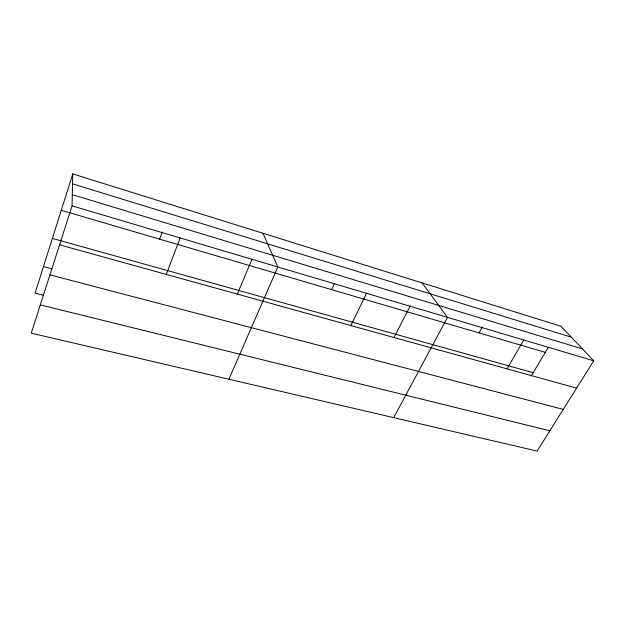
<?xml version="1.0" encoding="UTF-8"?>
<svg xmlns="http://www.w3.org/2000/svg" width="625" height="625" viewBox="0 0 625 625"><rect width="100%" height="100%" fill="white"/><g stroke="black" fill="none" stroke-linecap="round" stroke-linejoin="round"><path stroke-width="0.94" d="M72.07 205.844L72.758 173.914L560.953 326.258L593.75 360.797L537.125 451.086L31.25 333.172L72.07 205.844L593.75 360.797M72.758 173.914L35.078 293.172L43.602 295.32M159.617 239.156L162.281 231.961M166.281 274.406L180.141 237.945M237.344 294.07L252.008 259.227M228.906 379.242L277.828 266.961L262.938 233.258M331.602 289.625L334.461 283.531M350.828 325.562L366.555 293.312M393.969 337.633L410.273 305.867M393.711 417.656L447.492 317.359L422.062 282.914M479.023 332.891L482.266 327.07M506.977 368.844L523.781 340.016M531.211 375.953L548.258 347.461M40.312 304.898L549.852 430.797M49.938 274.875L563.266 409.398M43.477 266.586L51.914 268.82M59.57 244.828L576.602 388.141M52.375 238.414L533.172 372.672M61.266 210.289L545.336 352.352M72.305 194.688L582.445 348.891M72.539 183.852L571.297 337.156"/></g></svg>
